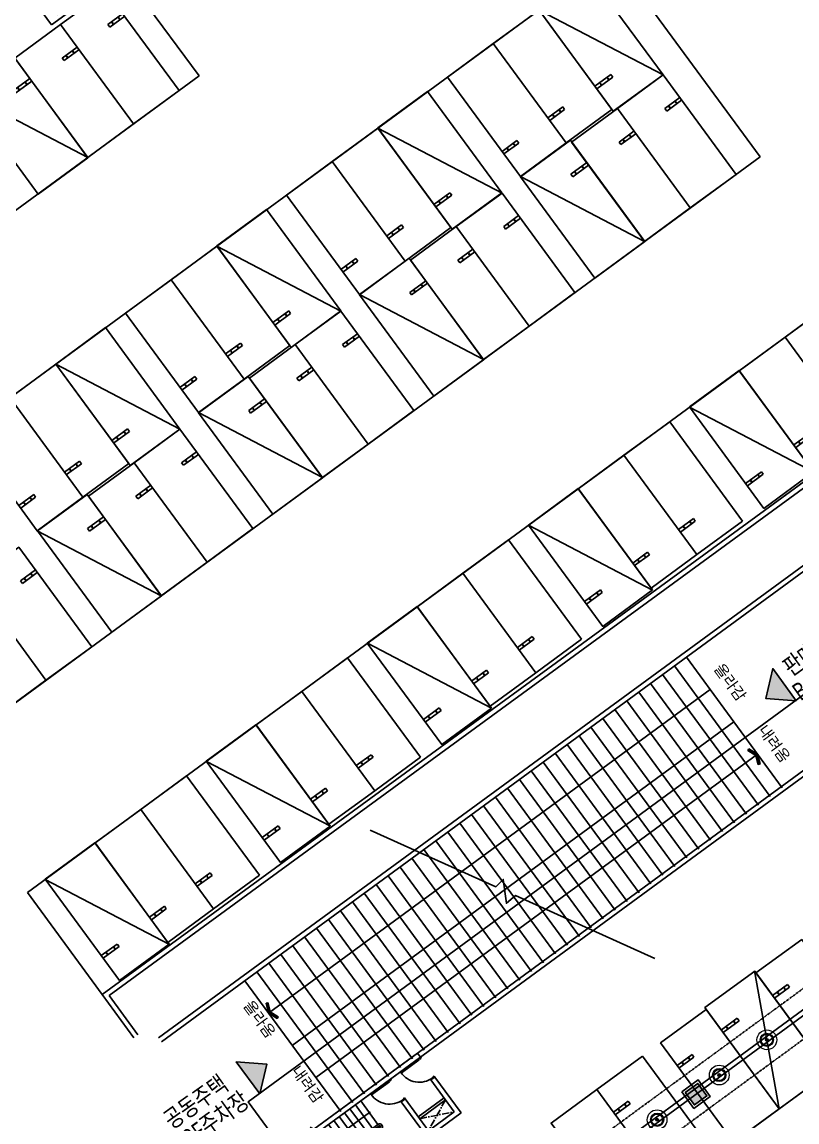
# Model space of a CAD drawing. Header units: millimetres. Extents: x 75184266 to 76346726, y -35850126 to -33679385.
# Drawn here: x 75401790 to 75433219, y -34587487 to -34542868 of the extents above; entities that cross this region are included whole.
import ezdxf
from ezdxf.enums import TextEntityAlignment as Align

# ---------------------------------------------------------------- set-up
doc = ezdxf.new("R2010")
doc.units = ezdxf.units.MM
doc.header["$LTSCALE"] = 50
doc.header["$MEASUREMENT"] = 0
for name, pattern in [('ACAD_ISO10W100', [18.5, 12, -3, 0.5, -3]), ('CONTINOUS', [0]), ('단지배치도$0$PHANTOM2', [31.75, 15.875, -3.175, 3.175, -3.175, 3.175, -3.175])]:
    doc.linetypes.add(name, pattern=pattern)
doc.layers.get('0').update_dxf_attribs({"linetype": 'CONTINUOUS'})
doc.layers.add('1-주차면센서', color=3, linetype='CONTINUOUS', lineweight=15)
for name, color, linetype in [('3-SIO', 1, 'CONTINUOUS'), ('CON', 2, 'CONTINUOUS'), ('DOOR', 7, 'CONTINUOUS'), ('HD', 7, 'CONTINUOUS'), ('open', 1, 'ACAD_ISO10W100'), ('PARKING', 7, 'CONTINUOUS'), ('W1', 3, 'CONTINUOUS'), ('XR-지하3층$0$A-주차', 9, 'CONTINUOUS'), ('XR-지하3층$0$일반주차', 8, 'CONTINUOUS'), ('XR-지하3층$0$확장형주차', 8, 'CONTINUOUS'), ('유도관제-RECWAY', 4, 'CONTINOUS')]:
    doc.layers.add(name, color=color, linetype=linetype)
doc.layers.add('건축', color=8, linetype='CONTINUOUS', plot=False)
doc.styles.add('XR-지하3층$0$울릉도m', font='')
doc.styles.add('XR-지하3층$0$유형1', font='')
doc.styles.get('XR-지하3층$0$울릉도m').set_extended_font_data('Malgun Gothic')
doc.styles.get('XR-지하3층$0$유형1').set_extended_font_data('Malgun Gothic')

# ---------------------------------------------------------------- blocks, each defined once
blk = doc.blocks.new('XR-지하3층$0$ARROWX')
blk.add_lwpolyline([(-0.2, -0.5), (-0.293, -0.463), (-0.108, 0), (-0.293, 0.463), (-0.2, 0.5), (0, 0)], close=True)
for points in [[(-0.2, 0.5), (-0.293, 0.463), (0, 0), (-0.108, 0)], [(0, 0), (-0.108, 0), (-0.2, -0.5), (-0.293, -0.463)]]:
    blk.add_solid(points)
blk = doc.blocks.new('XR-지하3층$0$확장형 주차')
at = {"layer": 'XR-지하3층$0$확장형주차', "color": 7}
for p, q in [((0, 3965), (800, 3965)), ((0, 3835), (800, 3835)), ((800, 3835), (800, 3965))]:
    blk.add_line(p, q, dxfattribs=at)
blk.add_lwpolyline([(2500, 5100), (0, 0)], dxfattribs=at)
blk.add_lwpolyline([(2500, 5091), (0, 5091), (0, -9), (2500, -9)], close=True, dxfattribs=at)
for centre in [(238, 3900), (613, 3900)]:
    blk.add_circle(centre, 17.5, dxfattribs=at)
blk = doc.blocks.new('XR-지하3층$0$일반형 주차')
at = {"layer": 'XR-지하3층$0$일반주차'}
for p, q in [((750, 3865), (0, 3865)), ((0, 3735), (750, 3735)), ((750, 3735), (750, 3865))]:
    blk.add_line(p, q, dxfattribs=at)
blk.add_lwpolyline([(2300, 5000), (0, 5000), (0, 0), (2300, 0)], close=True, dxfattribs=at)
for centre in [(238, 3800), (563, 3800)]:
    blk.add_circle(centre, 17.5, dxfattribs=at)
blk = doc.blocks.new('XR-지하3층$0$A$C73B52ADF')
at = {"layer": 'XR-지하3층$0$A-주차', "elevation": 0}
for points in [[(-2038, 2466), (-38, 2466), (-38, -1134), (-2038, -1134)], [(-1166, 2021), (-1166, 1871), (-1832, 1871), (-1832, 2021)]]:
    blk.add_lwpolyline(points, close=True, dxfattribs=at)
blk = doc.blocks.new('2P-Dr204')
at = {"color": 0}
for p, q in [((29, 50), (29, 955)), ((65, 50), (65, 956)), ((29, 50), (0, 50)), ((0, 50), (0, -50)), ((29, 14), (29, 50)), ((65, 50), (29, 50)), ((50, 14), (29, 14)), ((50, -50), (50, 14)), ((950, 14), (950, -50)), ((971, 14), (950, 14)), ((971, 14), (950, 14)), ((971, 50), (971, 14)), ((1000, 50), (971, 50)), ((1000, -50), (1000, 50)), ((50, -50), (0, -50)), ((1000, -50), (950, -50))]:
    blk.add_line(p, q, dxfattribs=at)
blk.add_arc((65, 50), 906, 0, 92.2294, dxfattribs=at)
blk = doc.blocks.new('A$C3C7850DE')
at = {"layer": 'CON', "ltscale": 100}
for p, q in [((-9, 7422), (-9, 222)), ((-9, 7422), (191, 7422)), ((191, 7422), (191, 422)), ((1191, 7422), (1191, 7222, 0)), ((1191, 7422), (2991, 7422)), ((1191, 7222), (2791, 7222)), ((2791, 7222), (2791, 5922)), ((2991, 7422), (2991, 222)), ((1191, 5922), (2791, 5922)), ((1191, 5922, 0), (1191, 5722, 0)), ((1191, 5722), (2791, 5722)), ((2791, 5722), (2791, 422)), ((-9, 222), (2991, 222)), ((191, 422), (2791, 422))]:
    blk.add_line(p, q, dxfattribs=at)
at = {"layer": 'HD', "ltscale": 10}
for p, q in [((191, 4422), (1376, 4422)), ((191, 4152), (1376, 4152)), ((783, 4422), (783, 2802)), ((1376, 4422), (1376, 1722)), ((1476, 4422), (1446, 4422)), ((1446, 1722), (1446, 4422)), ((1476, 4152), (1446, 4152)), ((1476, 4422), (1476, 1722)), ((1506, 4422), (1476, 4422)), ((1506, 4422), (1506, 1722)), ((1506, 4422), (1536, 4422)), ((1536, 4152), (1506, 4152)), ((1536, 1722), (1536, 4422)), ((1606, 4422), (1606, 1722)), ((1606, 4422), (2791, 4422)), ((2791, 4152), (1606, 4152)), ((2198, 4422), (2198, 1097)), ((191, 3882), (1376, 3882)), ((191, 3612), (1376, 3612)), ((1476, 3882), (1446, 3882)), ((1476, 3612), (1446, 3612)), ((1536, 3882), (1506, 3882)), ((1536, 3612), (1506, 3612)), ((2791, 3882), (1606, 3882)), ((2791, 3612), (1606, 3612)), ((191, 3342), (1376, 3342)), ((1476, 3342), (1446, 3342)), ((1536, 3342), (1506, 3342)), ((2791, 3342), (1606, 3342)), ((191, 3072), (1376, 3072)), ((191, 2802), (1376, 2802)), ((1476, 3072), (1446, 3072)), ((1476, 2802), (1446, 2802)), ((1536, 3072), (1506, 3072)), ((1536, 2802), (1506, 2802)), ((2791, 3072), (1606, 3072)), ((2791, 2802), (1606, 2802)), ((191, 2532), (1376, 2532)), ((191, 2262), (1376, 2262)), ((783, 2262), (783, 1097)), ((1476, 2532), (1446, 2532)), ((1476, 2262), (1446, 2262)), ((1536, 2532), (1506, 2532)), ((1536, 2262), (1506, 2262)), ((2791, 2532), (1606, 2532)), ((2791, 2262), (1606, 2262)), ((191, 1992), (1376, 1992)), ((1476, 1992), (1446, 1992)), ((1536, 1992), (1506, 1992)), ((2791, 1992), (1606, 1992)), ((191, 1722), (1376, 1722)), ((1476, 1722), (1446, 1722)), ((1506, 1722), (1476, 1722)), ((1536, 1722), (1506, 1722)), ((2791, 1722), (1606, 1722)), ((2198, 1097), (783, 1097))]:
    blk.add_line(p, q, dxfattribs=at)
blk.add_lwpolyline([(-159, 2141), (734, 2513), (779, 2461), (788, 2602), (833, 2551), (1726, 2943)], dxfattribs=at)
for points in [[(663, 2870), (783, 2802), (904, 2871), (886, 2900), (783, 2841), (680, 2900)], [(663, 2193), (783, 2262), (904, 2193), (886, 2163), (783, 2222), (680, 2164)]]:
    blk.add_lwpolyline(points, close=True, dxfattribs=at)
for centre in [(783, 4422), (783, 4422), (2198, 4422), (2198, 4422)]:
    blk.add_circle(centre, 30, dxfattribs=at)
for centre, radius, start, end in [((1491, 4422), 115, 0, 180), ((1491, 4422), 45, 0, 180), ((1491, 1722), 115, 180, 0), ((1491, 1722), 45, 180, 0)]:
    blk.add_arc(centre, radius, start, end, dxfattribs=at)
at = {"layer": 'open', "ltscale": 0.5}
for p, q in [((2191, 7222), (2791, 5922)), ((2191, 5922), (2791, 7222))]:
    blk.add_line(p, q, dxfattribs=at)
at = {"layer": 'W1', "ltscale": 100}
for p, q in [((2091, 7222), (2091, 5922)), ((2191, 7222), (2191, 5922))]:
    blk.add_line(p, q, dxfattribs=at)
at = {"layer": 'DOOR', "extrusion": (-1.015e-13, 9.27e-13, -1), "zscale": -1, "rotation": 180.0000577049292}
for p in [(-191, 7372, 0), (-191, 5872, 0)]:
    blk.add_blockref('2P-Dr204', p, dxfattribs=at)
blk = doc.blocks.new('TIS-주차면센서(확대)')
at = {"layer": '1-주차면센서'}
blk.add_hatch(color=256, dxfattribs=at).paths.add_polyline_path([(43.5, 0, 1), (-43.5, 0, 1)])
h = blk.add_hatch(color=256, dxfattribs=at)
edge = h.paths.add_edge_path()
edge.add_arc((0, 0), 43.5, 0, 360)
for radius in [303.5, 203.5, 173.5, 43.5]:
    blk.add_circle((0, 0), radius, dxfattribs=at)
blk = doc.blocks.new('rehw6')
at = {"layer": '3-SIO'}
for points in [[(406938, -283999), (406938, -284825), (407763, -284825), (407763, -283999)], [(407038, -284099), (407038, -284725), (407663, -284725), (407663, -284099)]]:
    blk.add_lwpolyline(points, close=True, dxfattribs=at)
for points in [[(407038, -284099), (407663, -284725), (407663, -284099), (407038, -284725)], [(407663, -284099), (407038, -284725), (407663, -284725), (407038, -284099)]]:
    blk.add_solid(points, dxfattribs=at)

msp = doc.modelspace()

# ---------------------------------------------------------------- hatches: boundary and pattern name
at = {"layer": '건축', "ltscale": 1000}
h = msp.add_hatch(color=256, dxfattribs=at)
h.dxf.hatch_style = 1
h.paths.add_polyline_path([(75433189, -34570401.7), (75431950.3, -34570305.8), (75432232.7, -34569096)])
h = msp.add_hatch(color=256, dxfattribs=at)
h.dxf.hatch_style = 1
h.paths.add_polyline_path([(75411435.4, -34586346.9), (75411716.5, -34585136.7), (75410477.8, -34585042.1)])

# ---------------------------------------------------------------- linework, layer by layer
at = {"layer": 'PARKING', "color": 241, "linetype": '단지배치도$0$PHANTOM2', "ltscale": 0.1, "elevation": 0}
msp.add_lwpolyline([(75423234.7, -34591023.4), (75422840.8, -34590486.2, -0.4142136), (75422948.4, -34589787.3), (75434238.8, -34581509.3, -0.4142136), (75434937.7, -34581616.9), (75435331.6, -34582154.1, -0.4142136), (75435224, -34582853), (75423933.6, -34591131, -0.4142136)], format="xyb", close=True, dxfattribs=at)
at = {"layer": '건축'}
for p, q in [((75408969.2, -34545053.2), (75394837.9, -34525778.3)), ((75392193.6, -34564792), (75425748, -34540191.7)), ((75431719.8, -34548337.1), (75425748, -34540191.7)), ((75388645.3, -34559953.7), (75408969.2, -34545053.2)), ((75398165.4, -34572937.4), (75431719.8, -34548337.1)), ((75402008.7, -34578179.5), (75440401.9, -34550031.6)), ((75405038.9, -34582312.8), (75402008.7, -34578179.5))]:
    msp.add_line(p, q, dxfattribs=at)
at = {"layer": '건축', "ltscale": 0.5}
for p, q in [((75407324, -34584078.1), (75439346.8, -34560600.6)), ((75407442.3, -34584239.4), (75439465.1, -34560761.9)), ((75428735.4, -34568630.8), (75432620.4, -34573931)), ((75429694.1, -34569944.6), (75411791.3, -34583067.2)), ((75437418.8, -34570332.3), (75410644.5, -34589960.6)), ((75437375.8, -34570611.9), (75410762.8, -34590121.9)), ((75430654.4, -34571253.5), (75412751.8, -34584378)), ((75431615.7, -34572563.8), (75413711.8, -34585687.2)), ((75405039.5, -34582312.4, 0), (75406325.9, -34584067)), ((75405319.2, -34582355.7, 0), (75406487.2, -34583948.7))]:
    msp.add_line(p, q, dxfattribs=at)
at = {"layer": '건축', "ltscale": 1000}
for p, q in [((75428251.6, -34568985.6), (75432136.5, -34574285.7, 0)), ((75427767.7, -34569340.3), (75431652.6, -34574640.5)), ((75427283.6, -34569694.9), (75431168.6, -34574995)), ((75426315.8, -34570404.4), (75430200.8, -34575704.5)), ((75426799.7, -34570049.6), (75430684.7, -34575349.8)), ((75425831.9, -34570759.1), (75429716.9, -34576059.3, 0)), ((75425348, -34571113.9), (75429233, -34576414)), ((75424864.1, -34571468.6), (75428749.1, -34576768.8)), ((75423896.4, -34572178.1), (75427781.3, -34577478.2)), ((75424380.3, -34571823.4), (75428265.2, -34577123.5)), ((75423412.5, -34572532.9), (75427297.4, -34577833)), ((75422928.6, -34572887.6), (75426813.5, -34578187.7)), ((75422444.7, -34573242.4), (75426329.6, -34578542.5)), ((75421476.9, -34573951.8), (75425361.8, -34579252)), ((75421960.8, -34573597.1), (75425845.7, -34578897.2)), ((75420993, -34574306.6), (75424877.9, -34579606.7)), ((75420509.1, -34574661.3), (75424394, -34579961.5)), ((75420025.2, -34575016.1), (75423910.1, -34580316.2)), ((75419057.2, -34575725.7), (75422942.5, -34581025.6, 0)), ((75419541.1, -34575371), (75423426.4, -34580670.8, 0)), ((75418573.5, -34576080.3), (75422458.5, -34581380.4)), ((75418089.6, -34576435.1), (75421974.6, -34581735.2)), ((75417605.7, -34576789.8), (75421490.7, -34582089.9)), ((75416637.9, -34577499.3), (75420522.9, -34582799.4)), ((75417121.8, -34577144.6), (75421006.8, -34582444.7)), ((75416154, -34577854), (75420039, -34583154.2)), ((75415670.1, -34578208.8), (75419555.1, -34583508.9)), ((75415186.2, -34578563.5), (75419071.2, -34583863.7)), ((75422540.8, -34594249.8), (75443622.3, -34578793.9)), ((75414218.4, -34579273), (75418103.4, -34584573.2)), ((75414702.3, -34578918.3), (75418587.3, -34584218.4)), ((75413734.5, -34579627.8), (75417619.5, -34584927.9)), ((75413250.6, -34579982.5), (75417135.6, -34585282.6)), ((75412766.7, -34580337.3), (75416651.7, -34585637.4)), ((75411798.9, -34581046.8), (75415683.9, -34586346.9)), ((75412282.8, -34580692), (75416167.8, -34585992.1)), ((75411315.1, -34581401.5), (75415200, -34586701.6)), ((75410831.2, -34581756.2), (75414716.1, -34587056.4))]:
    msp.add_line(p, q, dxfattribs=at)
at = {"layer": '건축'}
msp.add_lwpolyline([(75405276.9, -34489566.3), (75448341.7, -34548305.9), (75437440.5, -34556298), (75442666.2, -34563425.7), (75410966.7, -34586666.1), (75425132.9, -34605988.5), (75479241.4, -34566318.9), (75534889.6, -34642222)], dxfattribs=at)
at = {"layer": '건축', "ltscale": 0.5, "elevation": 0}
for points in [[(75405039.5, -34582312.4), (75438229.8, -34558062.3)], [(75405319.2, -34582355.7), (75438348.1, -34558223.6)]]:
    msp.add_lwpolyline(points, dxfattribs=at)
at = {"layer": '건축', "ltscale": 1000, "elevation": 0}
msp.add_lwpolyline([(75433189, -34570401.7), (75431950.3, -34570305.8), (75431950.3, -34570305.8), (75432232.7, -34569096)], close=True, dxfattribs=at)
at = {"layer": '건축', "ltscale": 0.5}
msp.add_lwpolyline([(75415909.7, -34575643.6), (75421005.1, -34577943.6), (75421305.9, -34577644.2), (75421436.4, -34578617.3), (75421800.8, -34578302.7), (75427447.3, -34580851.4)], dxfattribs=at)
at = {"layer": '건축', "ltscale": 1000}
msp.add_lwpolyline([(75411435.4, -34586346.9), (75411716.5, -34585136.7), (75411716.5, -34585136.7), (75410477.8, -34585042.1)], close=True, dxfattribs=at)
at = {"layer": '유도관제-RECWAY', "color": 201, "ltscale": 0.5}
for p, q in [((75422689.5, -34590824.8, 0), (75473959.5, -34553235.4, 0)), ((75474239, -34553278.5), (75422969.1, -34590867.9))]:
    msp.add_line(p, q, dxfattribs=at)

# ---------------------------------------------------------------- block references
at = {"layer": 'PARKING', "xscale": 1.319999999436676, "yscale": 1.319999999436676, "zscale": 1.319999999436676, "rotation": 162.4952305648897}
for p in [(75431997.3, -34584154.9), (75430067.2, -34585581.3), (75427546.6, -34587395.4)]:
    msp.add_blockref('TIS-주차면센서(확대)', p, dxfattribs=at)
at = {"layer": 'PARKING', "rotation": 36.24829793890973}
msp.add_blockref('rehw6', (74932444.9, -34597851.7, 0), dxfattribs=at)
at = {"layer": '건축'}
for name, p, rotation in [('XR-지하3층$0$A$C73B52ADF', (75403774.9, -34539886.8, 0), 126.2469333594607), ('XR-지하3층$0$일반형 주차', (75434513, -34585472.4), 36.24693643721413), ('XR-지하3층$0$확장형 주차', (75432496.8, -34586950.5), 36.24693643721413), ('XR-지하3층$0$일반형 주차', (75430641.9, -34588310.5), 36.24693643721413), ('XR-지하3층$0$일반형 주차', (75428057, -34590205.6), 36.24693643721413), ('XR-지하3층$0$일반형 주차', (75426202.1, -34591565.5), 36.24693643721413)]:
    msp.add_blockref(name, p, dxfattribs=dict(at, rotation=rotation))
at = {"layer": '건축', "xscale": -1}
for name, p, rotation in [('XR-지하3층$0$확장형 주차', (75422759.1, -34542383), 216.2469349003094), ('XR-지하3층$0$일반형 주차', (75408162.8, -34545644.5), 36.24693490030937), ('XR-지하3층$0$일반형 주차', (75420904.2, -34543742.9), 216.2469349003094), ('XR-지하3층$0$일반형 주차', (75406307.9, -34547004.4), 36.24693490030937), ('XR-지하3층$0$일반형 주차', (75419049.3, -34545102.8), 216.2469349003094), ('XR-지하3층$0$확장형 주차', (75404453, -34548364.3), 36.24693490030937), ('XR-지하3층$0$일반형 주차', (75430747.1, -34549050.3), 36.24693490030937), ('XR-지하3층$0$확장형 주차', (75416226.6, -34547172.3), 216.2469349003094), ('XR-지하3층$0$일반형 주차', (75428892.2, -34550410.2), 36.24693490030937), ('XR-지하3층$0$일반형 주차', (75414371.7, -34548532.2), 216.2469349003094), ('XR-지하3층$0$확장형 주차', (75427037.3, -34551770.1), 36.24693490030937), ('XR-지하3층$0$일반형 주차', (75412516.8, -34549892.1), 216.2469349003094), ('XR-지하3층$0$일반형 주차', (75424214.6, -34553839.5), 36.24693490030937), ('XR-지하3층$0$확장형 주차', (75409694.2, -34551961.5), 216.2469349003094), ('XR-지하3층$0$일반형 주차', (75422359.7, -34555199.4), 36.24693490030937), ('XR-지하3층$0$일반형 주차', (75407839.3, -34553321.4), 216.2469349003094), ('XR-지하3층$0$확장형 주차', (75420504.8, -34556559.3), 36.24693490030937), ('XR-지하3층$0$일반형 주차', (75405984.4, -34554681.4), 216.2469349003094), ('XR-지하3층$0$일반형 주차', (75432735.4, -34555652.3), 216.2469349003094), ('XR-지하3층$0$일반형 주차', (75417682.2, -34558628.8), 36.24693490030937), ('XR-지하3층$0$확장형 주차', (75403161.7, -34556750.8), 216.2469349003094), ('XR-지하3층$0$일반형 주차', (75430880.5, -34557012.2), 216.2469349003094), ('XR-지하3층$0$일반형 주차', (75415827.3, -34559988.7), 36.24693490030937), ('XR-지하3층$0$일반형 주차', (75401306.8, -34558110.7), 216.2469349003094), ('XR-지하3층$0$확장형 주차', (75428864.3, -34558490.3), 216.2469349003094), ('XR-지하3층$0$확장형 주차', (75413972.4, -34561348.6), 36.24693490030937), ('XR-지하3층$0$일반형 주차', (75399451.9, -34559470.6), 216.2469349003094), ('XR-지하3층$0$일반형 주차', (75426203, -34560441.5), 216.2469349003094), ('XR-지하3층$0$일반형 주차', (75411149.7, -34563418), 36.24693490030937), ('XR-지하3층$0$일반형 주차', (75424348.1, -34561801.4), 216.2469349003094), ('XR-지하3층$0$일반형 주차', (75409294.8, -34564777.9), 36.24693490030937), ('XR-지하3층$0$확장형 주차', (75422331.9, -34563279.6), 216.2469349003094), ('XR-지하3층$0$확장형 주차', (75407439.9, -34566137.9), 36.24693490030937), ('XR-지하3층$0$일반형 주차', (75419670.5, -34565230.8), 216.2469349003094), ('XR-지하3층$0$일반형 주차', (75404617.2, -34568207.3), 36.24693490030937), ('XR-지하3층$0$일반형 주차', (75417815.6, -34566590.7), 216.2469349003094), ('XR-지하3층$0$일반형 주차', (75402762.3, -34569567.2), 36.24693490030937), ('XR-지하3층$0$확장형 주차', (75415799.4, -34568068.9), 216.2469349003094), ('XR-지하3층$0$일반형 주차', (75413138, -34570020), 216.2469349003094), ('XR-지하3층$0$일반형 주차', (75411283.1, -34571379.9), 216.2469349003094), ('XR-지하3층$0$확장형 주차', (75409267, -34572858.1), 216.2469349003094), ('XR-지하3층$0$일반형 주차', (75406605.6, -34574809.3), 216.2469349003094), ('XR-지하3층$0$일반형 주차', (75404750.7, -34576169.2), 216.2469349003094), ('XR-지하3층$0$확장형 주차', (75402734.5, -34577647.4), 216.2469349003094)]:
    msp.add_blockref(name, p, dxfattribs=dict(at, rotation=rotation))
at = {"layer": '건축'}
for p, xscale, yscale, zscale, rotation in [((75431617.5, -34572566.2), -756.0000000004484, 756, 756.0000000000005, 216.2651400810387), ((75411791.3, -34583067.2, 0), 756.0000000022177, 756.0000000022177, 756.0000000022177, 216.2172114276161)]:
    msp.add_blockref('XR-지하3층$0$ARROWX', p, dxfattribs=dict(at, xscale=xscale, yscale=yscale, zscale=zscale, rotation=rotation))
at = {"layer": '건축', "ltscale": 0.5, "rotation": 306.2468838075398}
msp.add_blockref('A$C3C7850DE', (75411846.4, -34589090.9), dxfattribs=at)

# ---------------------------------------------------------------- texts
at = {"layer": '건축', "style": 'XR-지하3층$0$울릉도m', "width": 0.8}
for s, p in [('판매시설', (75432975, -34569434.2)), ('B1F주차장', (75433363.2, -34570433.2)), ('공동주택', (75407864, -34587799.2)), ('B3F주차장', (75408252.2, -34588798.1))]:
    msp.add_text(s, height=720, rotation=35.63823, dxfattribs=at).set_placement(p)
at = {"layer": '건축', "style": 'XR-지하3층$0$유형1', "text_generation_flag": 6}
for s, p in [('올라감', (75430222.6, -34569860.6, -22527.2)), ('내려옴', (75432006.3, -34572350.7)), ('올라옴', (75411137.3, -34583525.1, -22527.2)), ('내려감', (75413074.5, -34586167.2, -22527.2))]:
    msp.add_text(s, height=450, rotation=126.26514, dxfattribs=at).set_placement(p, align=Align.BOTTOM_CENTER)

doc.saveas('drawing.dxf')
